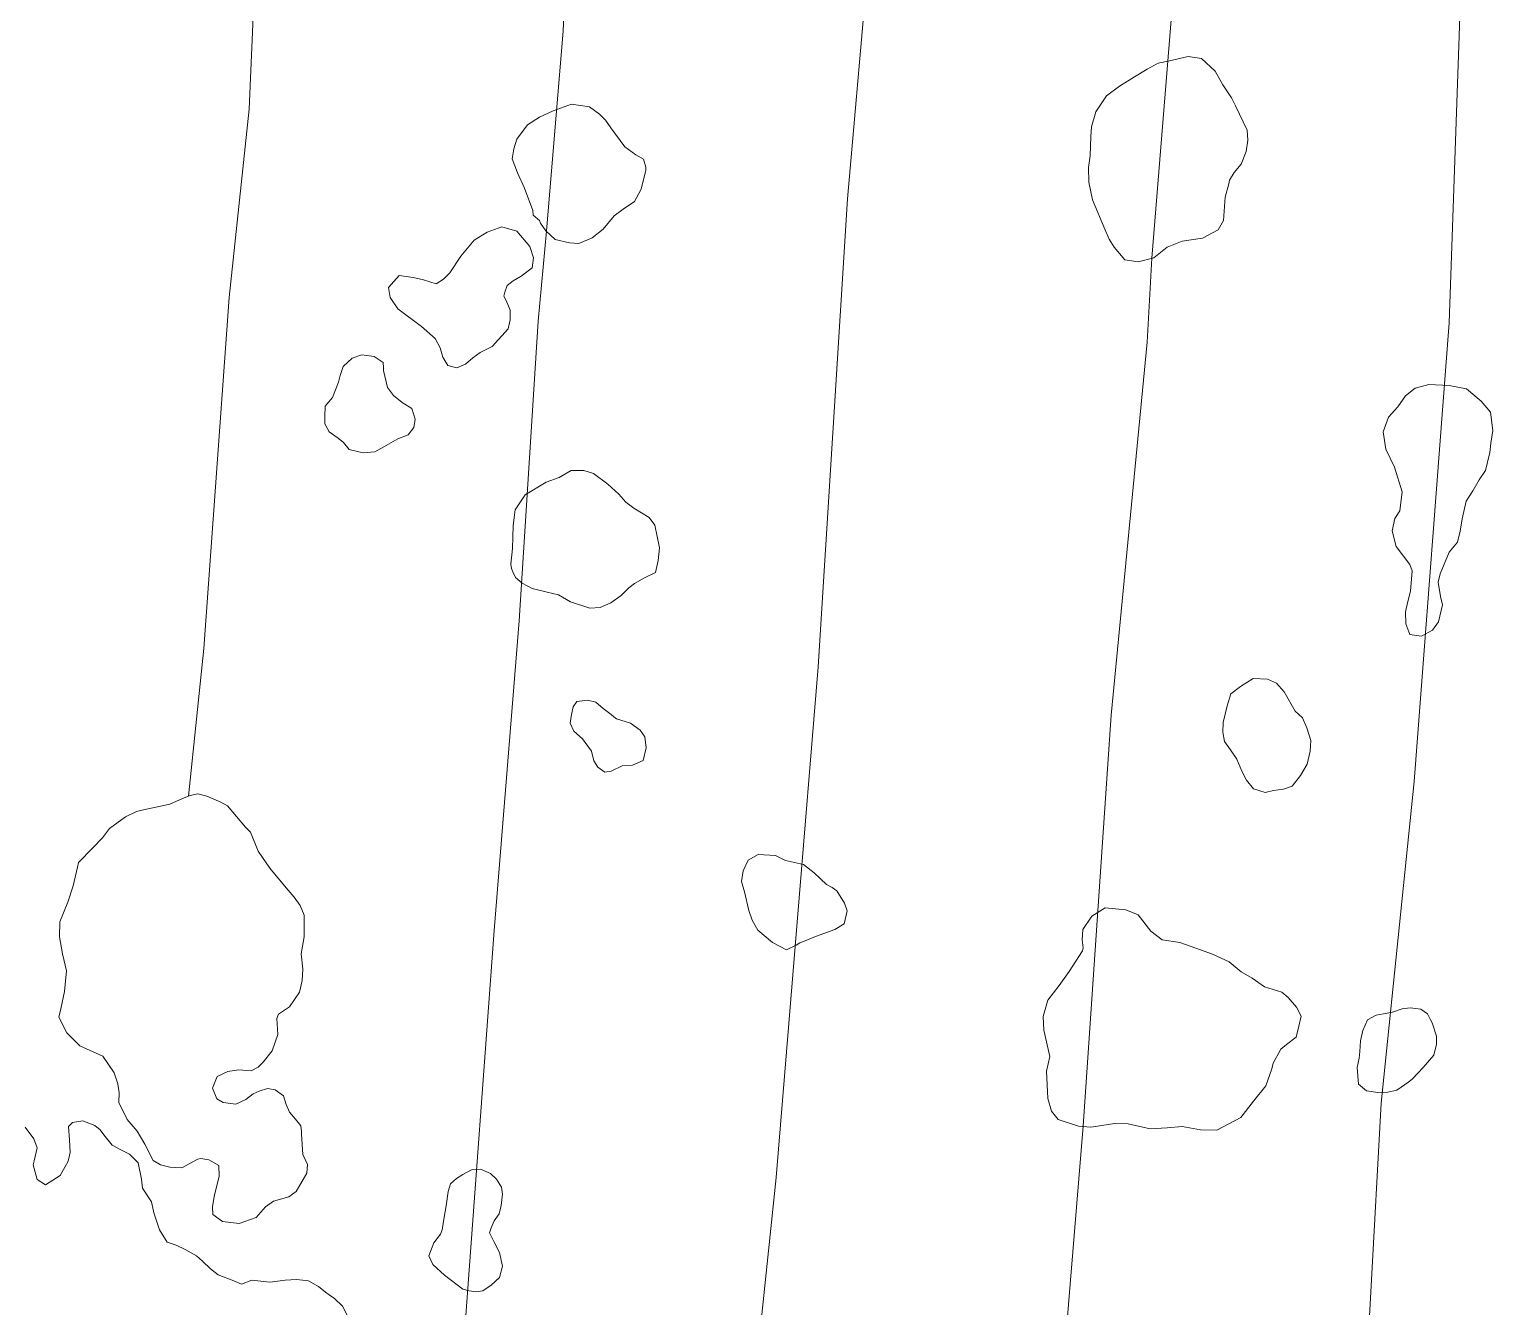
# Model space of a CAD drawing. Header units: metres. Extents: x 4652992 to 4879070, y 2074171 to 2309877.
# Drawn here: x 4654272.5 to 4654377.4, y 2307097.9 to 2307188.4 of the extents above; entities that cross this region are included whole.
import ezdxf

# ---------------------------------------------------------------- set-up
doc = ezdxf.new("R2010")
doc.units = ezdxf.units.M
doc.header["$MEASUREMENT"] = 0
doc.layers.add('Level 37', color=3, linetype='Continuous', lineweight=0)
doc.layers.add('Level 40', color=1, linetype='Continuous', lineweight=0)

msp = doc.modelspace()

# ---------------------------------------------------------------- linework, layer by layer
at = {"layer": 'Level 37'}
for points in [[(4654283.796281, 2307134.045164, 1396.5831), (4654284.887911, 2307144.498873, 1396.3514), (4654286.692007, 2307169.386491, 1393.6514), (4654288.111707, 2307182.751252, 1391.9514), (4654289.56424, 2307216.690871, 1386.5469), (4654289.969096, 2307221.053372, 1386.355632), (4654303.999585, 2307219.403269, 1386.355632), (4654312.594536, 2307218.029648, 1385.49615), (4654334.280678, 2307214.56383, 1383.327569)], [(4654303.719689, 2307088.434393, 1398.7514), (4654303.435128, 2307096.570655, 1398.1514), (4654305.479654, 2307124.503549, 1396.3514), (4654307.250187, 2307146.464596, 1394.0514), (4654308.590991, 2307167.713123, 1391.9514), (4654309.184012, 2307174.089835, 1391.2169), (4654310.376135, 2307188.296316, 1388.907), (4654310.818411, 2307197.543111, 1387.5622), (4654312.594536, 2307218.029648, 1385.4961)], [(4654322.42746, 2307076.952708, 1398.3514), (4654323.586315, 2307088.909995, 1397.6514), (4654325.49313, 2307106.994107, 1395.6514), (4654328.456517, 2307143.202541, 1392.0514), (4654330.55184, 2307176.386409, 1388.5514), (4654331.845478, 2307191.215804, 1386.7759), (4654332.967368, 2307202.536219, 1384.672431), (4654334.280678, 2307214.56383, 1383.327569), (4654346.139382, 2307211.676478, 1381.310277), (4654355.874681, 2307209.771913, 1380.268479), (4654364.990381, 2307207.988563, 1379.292985), (4654374.422294, 2307206.111065, 1379.292985), (4654396.343178, 2307201.747535, 1379.292985), (4654397.418805, 2307201.533423, 1379.292985), (4654419.424276, 2307197.90081, 1380.446874)], [(4654355.304764, 2307040.377588, 1400.5229), (4654352.297638, 2307040.981907, 1400.2514), (4654343.70365, 2307057.893418, 1399.8514), (4654345.035219, 2307083.631464, 1396.2514), (4654347.26346, 2307110.629403, 1392.6514), (4654349.245594, 2307139.774907, 1389.5514), (4654351.795036, 2307166.220402, 1386.4514), (4654352.142018, 2307172.171264, 1385.7809), (4654353.642644, 2307190.846104, 1383.327569), (4654355.874681, 2307209.771913, 1380.268479)], [(4654358.025574, 2307040.691088, 1399.3514), (4654362.870182, 2307039.833151, 1399.3514), (4654365.020563, 2307058.352, 1397.8514), (4654366.923967, 2307085.502758, 1393.6514), (4654368.404238, 2307112.27047, 1388.4514), (4654370.749862, 2307135.080618, 1385.2514), (4654373.215525, 2307167.608346, 1383.2514), (4654374.176669, 2307194.742226, 1380.2514), (4654374.422294, 2307206.111065, 1379.292985)]]:
    msp.add_polyline3d(points, dxfattribs=at)
at = {"layer": 'Level 40', "color": 3, "flags": 128}
for points, elevation in [([(4654306.324828, 2307169.177801), (4654306.612032, 2307168.486528), (4654306.620296, 2307167.805757), (4654306.46878, 2307167.163413), (4654305.329014, 2307165.910217), (4654304.497798, 2307165.487853), (4654303.958134, 2307165.108547), (4654303.459117, 2307164.662929), (4654302.8382, 2307164.416276), (4654302.19911, 2307164.569861), (4654301.833356, 2307165.166743), (4654301.652606, 2307165.832293), (4654301.299449, 2307166.482742), (4654300.319751, 2307167.340352), (4654298.644767, 2307168.591349), (4654298.103696, 2307169.400173), (4654297.98874, 2307170.106611), (4654298.748499, 2307170.942256), (4654299.732557, 2307170.818873), (4654300.478301, 2307170.639628), (4654301.371217, 2307170.368438), (4654301.898312, 2307170.694314), (4654302.344125, 2307171.15288), (4654303.126472, 2307172.32263), (4654304.068677, 2307173.454037), (4654304.991217, 2307174.024417), (4654306.035712, 2307174.39575), (4654307.088484, 2307174.086087), (4654308.017678, 2307173.013985), (4654308.279619, 2307172.215483), (4654308.168692, 2307171.506642), (4654307.405963, 2307170.89793), (4654306.825554, 2307170.584854), (4654306.404947, 2307170.233375), (4654306.238041, 2307169.764355), (4654306.174908, 2307169.49668), (4654306.324828, 2307169.177801)], 1398.1), ([(4654297.914218, 2307163.006496), (4654298.347329, 2307162.448543), (4654298.966042, 2307161.95947), (4654299.650828, 2307161.511262), (4654299.87297, 2307160.777118), (4654299.787174, 2307160.173719), (4654299.380799, 2307159.647369), (4654298.638389, 2307159.37195), (4654297.659778, 2307158.81295), (4654297.011605, 2307158.458186), (4654296.200329, 2307158.369501), (4654295.185155, 2307158.613409), (4654294.792822, 2307159.104726), (4654294.415964, 2307159.422164), (4654293.784583, 2307159.857484), (4654293.470948, 2307160.443369), (4654293.477911, 2307160.952239), (4654293.482032, 2307161.688724), (4654294.020518, 2307162.296838), (4654294.446475, 2307163.385895), (4654294.560329, 2307163.869163), (4654294.765578, 2307164.500698), (4654295.411006, 2307165.08322), (4654296.087414, 2307165.317864), (4654296.967757, 2307165.219792), (4654297.59919, 2307164.784346), (4654297.630135, 2307164.436467), (4654297.632952, 2307164.208832), (4654297.914218, 2307163.006496)], 1395.6), ([(4654362.302532, 2307140.05061), (4654362.814787, 2307139.579131), (4654363.133144, 2307138.875517), (4654363.404501, 2307137.974185), (4654363.363441, 2307137.217616), (4654363.144173, 2307136.294873), (4654362.678134, 2307135.50112), (4654362.080895, 2307134.738919), (4654361.477725, 2307134.535479), (4654360.758999, 2307134.429461), (4654360.171496, 2307134.291926), (4654359.334217, 2307134.562697), (4654358.853293, 2307135.165858), (4654358.519233, 2307135.803425), (4654358.166505, 2307136.654505), (4654357.701187, 2307137.323646), (4654357.285817, 2307137.911135), (4654357.164213, 2307138.567426), (4654357.189497, 2307139.258132), (4654357.330371, 2307139.851414), (4654357.47125, 2307140.444715), (4654357.740372, 2307141.285974), (4654358.42191, 2307141.819124), (4654359.315997, 2307142.370922), (4654360.347334, 2307142.332222), (4654360.972249, 2307142.042705), (4654361.518849, 2307141.423556), (4654362.302532, 2307140.05061)], 1388.8), ([(4654315.158117, 2307139.211243), (4654315.829248, 2307138.710235), (4654316.167506, 2307138.232543), (4654316.269668, 2307137.471756), (4654316.054351, 2307136.560718), (4654315.300022, 2307136.232195), (4654314.555659, 2307136.184432), (4654313.788689, 2307135.802329), (4654313.323807, 2307135.744082), (4654312.840826, 2307136.086575), (4654312.555907, 2307136.551397), (4654312.374986, 2307137.21778), (4654311.739085, 2307138.106716), (4654311.133934, 2307138.648487), (4654310.874291, 2307139.220568), (4654310.960171, 2307139.822961), (4654311.086764, 2307140.358956), (4654311.348152, 2307140.74931), (4654312.105266, 2307140.850686), (4654312.692333, 2307140.70969), (4654313.20342, 2307140.247093), (4654313.780524, 2307139.825289), (4654313.968668, 2307139.666824), (4654314.156811, 2307139.50836), (4654315.158117, 2307139.211243)], 1396)]:
    msp.add_lwpolyline(points, dxfattribs=dict(at, elevation=elevation))
at = {"layer": 'Level 40', "color": 3}
for points in [[(4654357.322416, 2307176.510769, 1388), (4654357.209003, 2307174.86071, 1388), (4654356.839229, 2307174.180897, 1388), (4654355.730533, 2307173.608905, 1388), (4654354.290082, 2307173.39622, 1388), (4654353.212799, 2307172.956466, 1388), (4654352.270094, 2307172.204874, 1388), (4654351.158462, 2307171.913163, 1388), (4654350.22229, 2307172.068375, 1388), (4654349.458471, 2307172.950759, 1388), (4654349.107887, 2307173.524186, 1388), (4654348.788629, 2307174.229855, 1388), (4654347.931241, 2307176.318397, 1389), (4654347.671866, 2307177.567323, 1389), (4654347.643882, 2307178.621076, 1389), (4654347.765985, 2307179.429375, 1389), (4654347.816248, 2307180.813473, 1389), (4654347.841381, 2307181.50556, 1389), (4654348.157463, 2307182.546607, 1389), (4654348.914625, 2307183.691101, 1389), (4654349.84065, 2307184.3761, 1389), (4654350.898079, 2307185.029527, 1389), (4654351.792856, 2307185.582443, 1389), (4654352.590652, 2307186.019042, 1389), (4654353.391507, 2307186.17558, 1389), (4654354.714828, 2307186.485792, 1389), (4654355.650099, 2307186.33066, 1389), (4654356.628739, 2307185.4365, 1388.4), (4654357.163673, 2307184.469196, 1388.4), (4654357.779991, 2307183.552243, 1388.4), (4654358.064618, 2307182.994621, 1388.4), (4654358.902766, 2307181.255753, 1388.4), (4654358.943135, 2307180.547322, 1388.4), (4654358.820691, 2307179.738339, 1388.4), (4654358.469721, 2307178.84462, 1388.4), (4654357.984314, 2307178.262724, 1388.4), (4654357.646045, 2307177.715325, 1388.4), (4654357.583334, 2307177.450968, 1388.4), (4654357.322416, 2307176.510769, 1388)], [(4654308.251051, 2307175.224206, 1393.5), (4654308.220112, 2307175.573259, 1393.5), (4654307.626637, 2307177.139397, 1393.5), (4654307.145854, 2307178.223005, 1393.5), (4654306.759547, 2307179.227008, 1393.5), (4654306.871164, 2307179.940499, 1393.5), (4654307.090001, 2307180.62824, 1393.5), (4654307.839409, 2307181.644074, 1393.5), (4654308.701592, 2307182.177197, 1393.5), (4654309.658305, 2307182.630653, 1393.5), (4654310.971861, 2307183.109987, 1392.5), (4654312.231999, 2307182.921059, 1392.5), (4654312.960787, 2307182.403611, 1392.5), (4654313.367482, 2307181.963619, 1392.5), (4654313.748693, 2307181.415699, 1392.5), (4654314.756247, 2307180.084071, 1391.5), (4654315.526904, 2307179.499061, 1391.5), (4654316.079839, 2307179.194814, 1391.5), (4654316.233751, 2307178.643904, 1391.5), (4654316.236468, 2307178.414853, 1391.5), (4654315.917558, 2307177.064103, 1391.5), (4654315.432005, 2307176.210248, 1391.5), (4654314.621305, 2307175.662961, 1391.5), (4654313.997354, 2307175.184978, 1391.5), (4654313.204918, 2307174.233741, 1391.5), (4654312.435281, 2307173.619575, 1391.5), (4654311.488961, 2307173.21915, 1391.5), (4654310.818599, 2307173.26613, 1391.5), (4654309.797552, 2307173.511569, 1391.5), (4654309.147153, 2307174.124575, 1391.5), (4654308.765441, 2307174.673006, 1391.5), (4654308.696192, 2307174.860908, 1391.5), (4654308.251051, 2307175.224206, 1393.5)], [(4654374.138862, 2307153.709093, 1385.4), (4654373.999932, 2307152.831811, 1385.4), (4654373.810835, 2307152.036675, 1385.4), (4654373.226168, 2307151.336638, 1385.4), (4654372.584321, 2307149.809897, 1385.4), (4654372.442531, 2307149.213637, 1385.4), (4654372.617527, 2307148.191108, 1385.4), (4654372.755191, 2307147.597779, 1385.4), (4654372.471628, 2307146.405418, 1385.4), (4654372.050418, 2307145.806386, 1385.4), (4654371.249452, 2307145.368646, 1385.4), (4654370.442655, 2307145.492481, 1385.4), (4654370.138694, 2307146.265743, 1385.4), (4654370.129913, 2307147.108159, 1385.4), (4654370.303157, 2307147.836843, 1385.4), (4654370.476409, 2307148.565555, 1385.4), (4654370.609394, 2307150.004341, 1385.4), (4654370.440184, 2307150.465237, 1385.4), (4654369.460662, 2307151.737092, 1386), (4654369.169675, 2307152.856886, 1386), (4654369.374267, 2307153.717645, 1386), (4654369.713566, 2307154.266074, 1386), (4654369.896583, 2307155.622105, 1386), (4654369.336161, 2307157.366957, 1386), (4654368.731405, 2307158.632509, 1386), (4654368.537715, 2307159.869346, 1386), (4654368.921344, 2307160.897462, 1386), (4654369.587256, 2307161.647703, 1386), (4654370.121398, 2307162.429656, 1386), (4654370.806027, 2307162.965375, 1386), (4654371.772934, 2307163.223154, 1386), (4654373.219798, 2307163.155456, 1386), (4654374.454918, 2307162.925187, 1385.5), (4654375.499977, 2307162.043258, 1385.5), (4654376.149365, 2307161.256477, 1385.5), (4654376.327174, 2307159.952459, 1385.5), (4654376.188188, 2307159.075001, 1385.5), (4654376.096495, 2307158.396404, 1385.5), (4654375.797021, 2307157.137247, 1385.5), (4654375.359934, 2307156.471688, 1385.5), (4654374.891345, 2307155.673622, 1385.5), (4654374.438533, 2307154.941852, 1385.5), (4654374.138862, 2307153.709093, 1385.4)], [(4654306.781022, 2307151.598083, 1395.5), (4654306.798073, 2307152.387962, 1395.5), (4654306.827791, 2307153.231548, 1395.5), (4654306.97427, 2307154.330717, 1395.5), (4654307.68038, 2307155.408943, 1395.5), (4654309.162967, 2307156.295818, 1394.6), (4654310.092239, 2307156.640494, 1394.6), (4654310.939917, 2307157.118381, 1394.6), (4654311.846577, 2307157.127722, 1394.6), (4654312.529299, 2307156.906881, 1394.6), (4654313.538412, 2307156.153246, 1394.6), (4654314.333522, 2307155.451051, 1394.6), (4654314.820361, 2307154.879735, 1394.6), (4654315.398757, 2307154.456807, 1394.6), (4654316.486621, 2307153.7979, 1394.6), (4654316.866432, 2307153.252337, 1394.6), (4654317.21894, 2307151.634436, 1394.6), (4654317.122771, 2307150.749033, 1394.6), (4654316.919645, 2307149.889368, 1394.6), (4654316.150926, 2307149.506272, 1394.6), (4654315.435704, 2307149.110336, 1394.6), (4654315.025974, 2307148.811346, 1394.6), (4654314.499314, 2307148.256589, 1394.6), (4654313.758753, 2307147.753236, 1394.6), (4654313.002798, 2307147.423904, 1394.6), (4654312.256815, 2307147.376024, 1394.6), (4654310.891708, 2307147.817478, 1394.6), (4654310.045956, 2307148.304489, 1394.6), (4654309.243727, 2307148.497196, 1394.6), (4654308.174076, 2307148.754143, 1394.6), (4654307.476035, 2307149.14891, 1394.6), (4654307.004598, 2307149.54602, 1394.6), (4654306.813258, 2307149.932626, 1394.6), (4654306.703524, 2307150.186085, 1394.6), (4654306.659955, 2307150.480429, 1394.6), (4654306.781022, 2307151.598083, 1395.5)], [(4654291.918975, 2307108.63268, 1400.2), (4654292.234495, 2307107.92893, 1400.2), (4654292.185441, 2307107.312672, 1400.2), (4654291.441022, 2307105.993743, 1400.2), (4654290.923076, 2307105.634952, 1400.2), (4654289.836754, 2307105.315915, 1400.2), (4654289.262484, 2307104.922353, 1400.2), (4654288.601994, 2307104.163083, 1400.2), (4654287.392267, 2307103.728794, 1400.2), (4654286.22074, 2307103.864927, 1400.2), (4654285.521502, 2307104.370752, 1400.2), (4654285.503321, 2307104.906413, 1400.2), (4654285.630158, 2307105.648813, 1400.2), (4654285.791795, 2307106.33459, 1400.2), (4654285.964215, 2307107.066115, 1400.2), (4654285.954349, 2307107.841402, 1400.2), (4654285.23348, 2307108.255889, 1400.2), (4654284.675816, 2307108.341368, 1400.2), (4654284.471969, 2307108.293654, 1400.2), (4654283.336171, 2307107.676061, 1401.7), (4654282.485245, 2307107.735571, 1401.7), (4654281.803012, 2307107.899241, 1401.7), (4654281.300216, 2307108.212704, 1401.7), (4654280.707233, 2307109.36742, 1401.7), (4654280.151443, 2307110.272195, 1401.7), (4654279.437668, 2307111.118477, 1401.7), (4654278.855325, 2307112.319019, 1401.7), (4654278.869319, 2307112.990764, 1401.7), (4654278.781585, 2307113.638717, 1401.7), (4654278.533377, 2307114.42165, 1401.7), (4654277.732139, 2307115.603148, 1403.4), (4654276.093829, 2307116.322317, 1404.5), (4654275.166618, 2307117.265553, 1404.5), (4654274.610149, 2307118.360127, 1404.5), (4654274.749284, 2307118.951444, 1404.5), (4654274.992944, 2307120.190503, 1404.5), (4654275.143449, 2307121.644254, 1404.5), (4654274.856385, 2307122.866679, 1404.5), (4654274.659967, 2307124.067426, 1404.5), (4654274.668798, 2307125.122843, 1404.5), (4654275.238037, 2307126.524557, 1404.5), (4654275.607069, 2307127.685973, 1404.5), (4654275.917569, 2307129.005762, 1404.5), (4654275.99252, 2307129.324347, 1404.5), (4654277.007072, 2307130.379079, 1404.5), (4654277.698586, 2307131.078639, 1404.5), (4654278.187339, 2307131.730728, 1404.5), (4654279.340537, 2307132.559973, 1404.5), (4654280.10388, 2307132.953828, 1404.5), (4654280.610869, 2307133.07258, 1404.5), (4654282.470862, 2307133.473606, 1405.5), (4654283.379765, 2307133.879796, 1405.5), (4654283.907496, 2307134.089319, 1405.5), (4654284.459105, 2307134.197046, 1405.5), (4654285.093031, 2307134.044845, 1405.5), (4654286.091643, 2307133.612956, 1405.5), (4654286.560926, 2307133.342694, 1404.2), (4654287.853191, 2307131.846542, 1403.2), (4654288.197497, 2307131.47482, 1403.2), (4654288.746432, 2307130.138667, 1403.2), (4654289.565368, 2307128.930465, 1403.2), (4654290.726056, 2307127.543957, 1403.2), (4654291.289034, 2307126.878986, 1403.2), (4654291.726507, 2307126.292325, 1403.2), (4654291.995504, 2307125.601635, 1403.2), (4654292.014925, 2307124.05585, 1403.2), (4654291.780974, 2307122.859937, 1403.2), (4654291.907842, 2307121.77011, 1403.2), (4654291.861407, 2307120.962689, 1403.2), (4654291.668024, 2307120.142424, 1403.2), (4654290.968228, 2307119.106978, 1402.2), (4654290.192493, 2307118.568776, 1401.2), (4654290.071578, 2307118.259886, 1401.2), (4654290.142526, 2307117.132634, 1401.2), (4654289.725957, 2307115.977641, 1401.2), (4654289.100905, 2307115.162335, 1401.2), (4654288.730877, 2307114.816759, 1401.2), (4654288.235066, 2307114.549635, 1401.2), (4654287.337897, 2307114.620132, 1401.2), (4654286.59051, 2307114.509903, 1401.2), (4654285.834828, 2307114.160364, 1401.2), (4654285.493767, 2307113.325281, 1401.2), (4654285.798265, 2307112.576622, 1401.2), (4654286.266666, 2307112.319467, 1401.2), (4654287.160692, 2307112.20212, 1400.4), (4654287.86082, 2307112.517209, 1400.4), (4654288.389472, 2307112.921761, 1400.4), (4654288.818675, 2307113.108634, 1400.4), (4654289.395361, 2307113.308432, 1400.4), (4654289.952937, 2307113.222952, 1400.4), (4654290.526177, 2307112.795541, 1400.4), (4654290.715762, 2307112.170342, 1400.4), (4654290.972467, 2307111.625671, 1400.4), (4654291.387416, 2307111.139656, 1400.4), (4654291.756792, 2307110.664587, 1400.4), (4654291.807225, 2307110.266053, 1400.4), (4654291.809661, 2307110.072256, 1400.4), (4654291.918975, 2307108.63268, 1400.2)], [(4654326.216412, 2307123.141111, 1397.5), (4654325.21501, 2307123.663925, 1397.5), (4654324.182995, 2307124.532995, 1397.5), (4654323.789762, 2307125.248733, 1397.5), (4654323.556224, 2307125.926153, 1397.5), (4654323.248839, 2307127.242722, 1397.5), (4654323.027926, 2307127.973673, 1397.5), (4654323.151744, 2307128.73487, 1397.5), (4654323.501183, 2307129.498423, 1397.5), (4654324.213332, 2307129.892416, 1397.5), (4654325.435257, 2307129.825009, 1397.5), (4654326.151394, 2307129.482675, 1396.2), (4654327.41509, 2307129.190811, 1395.1), (4654328.180803, 2307128.610197, 1395.1), (4654329.055933, 2307127.776617, 1395.1), (4654329.45781, 2307127.566771, 1395.1), (4654329.793577, 2307127.316125, 1395.1), (4654330.322803, 2307126.452293, 1395.1), (4654330.528959, 2307125.892747, 1395.1), (4654330.3131, 2307124.981188, 1395.1), (4654329.652089, 2307124.573213, 1395.1), (4654328.790171, 2307124.27015, 1395.1), (4654328.047769, 2307123.995067, 1395.1), (4654327.544378, 2307123.775936, 1395.1), (4654327.173185, 2307123.638397, 1395.1), (4654326.908802, 2307123.475218, 1395.1), (4654326.216412, 2307123.141111, 1397.5)], [(4654360.735993, 2307115.097141, 1399.7), (4654360.643465, 2307114.707837, 1399.7), (4654360.221225, 2307113.506122, 1399.7), (4654359.346658, 2307112.413077, 1399.7), (4654358.456726, 2307111.255225, 1399.7), (4654356.742211, 2307110.363958, 1399.7), (4654355.582022, 2307110.368179, 1399.7), (4654354.274194, 2307110.61354, 1399.7), (4654353.227833, 2307110.521869, 1399.7), (4654352.008637, 2307110.436662, 1400.9), (4654350.460197, 2307110.808341, 1400.9), (4654349.5108, 2307110.83086, 1400.9), (4654347.808593, 2307110.554892, 1400.9), (4654346.93909, 2307110.626689, 1400.9), (4654345.485843, 2307111.112418, 1400.9), (4654345.012715, 2307111.705177, 1400.9), (4654344.745457, 2307112.590836, 1400.9), (4654344.659543, 2307114.528454, 1400.9), (4654344.90544, 2307115.56494, 1400.9), (4654344.466121, 2307117.450757, 1400.9), (4654344.423152, 2307118.419797, 1400.9), (4654344.764345, 2307119.570601, 1400.9), (4654345.557331, 2307120.613009, 1400.9), (4654346.270448, 2307121.606168, 1400.9), (4654347.218726, 2307123.079751, 1400), (4654347.264911, 2307123.274413, 1400), (4654347.194208, 2307123.840072, 1400), (4654347.234312, 2307124.584908, 1400), (4654347.868396, 2307125.530104, 1400), (4654348.82867, 2307126.122641, 1400), (4654350.296612, 2307125.975921, 1400), (4654351.170538, 2307125.628869, 1400), (4654352.053462, 2307124.456553, 1400), (4654352.865713, 2307123.84997, 1400), (4654354.10724, 2307123.67067, 1398.2), (4654355.242289, 2307123.260609, 1398.2), (4654356.442085, 2307122.835004, 1398.2), (4654357.610952, 2307122.279327, 1398.2), (4654358.47435, 2307121.590762, 1398.2), (4654359.254536, 2307121.128435, 1398.2), (4654360.133329, 2307120.504947, 1398.2), (4654361.348431, 2307120.144441, 1398.2), (4654361.804727, 2307119.759904, 1398.2), (4654362.393475, 2307119.068605, 1398.2), (4654362.723153, 2307118.43953, 1398.2), (4654362.553123, 2307117.724246, 1398.2), (4654362.367642, 2307116.943967, 1398.2), (4654361.695012, 2307116.418142, 1398.2), (4654361.278491, 2307116.105764, 1398.2), (4654360.735993, 2307115.097141, 1399.7)], [(4654372.317756, 2307117.008153, 1388.6), (4654372.323549, 2307116.449801, 1388.6), (4654372.13547, 2307115.659546, 1388.6), (4654371.375682, 2307114.797743, 1388.6), (4654370.631599, 2307114.001826, 1388.6), (4654370.372161, 2307113.785675, 1388.6), (4654369.51778, 2307113.178178, 1389.5), (4654368.865621, 2307113.056649, 1389.5), (4654368.163605, 2307113.016612, 1389.5), (4654367.361862, 2307113.139558, 1389.5), (4654366.784995, 2307113.625656, 1389.5), (4654366.685726, 2307114.796335, 1389), (4654366.842275, 2307115.454502, 1389), (4654366.886306, 2307115.930971, 1389), (4654366.927403, 2307116.686478, 1389), (4654367.099621, 2307117.410535, 1389), (4654367.418624, 2307118.168966, 1389), (4654368.052717, 2307118.503834, 1389), (4654368.558621, 2307118.591131, 1389), (4654369.21131, 2307118.712776, 1389), (4654369.895326, 2307118.966081, 1389), (4654370.466801, 2307119.037639, 1389), (4654371.203631, 2307118.930312, 1389), (4654371.681116, 2307118.606894, 1389), (4654371.865028, 2307118.214789, 1389), (4654372.014707, 2307117.970086, 1389), (4654372.317756, 2307117.008153, 1388.6)], [(4654272.2105, 2307110.5762, 1401.9), (4654272.8197, 2307109.7363, 1401.9), (4654273.0727, 2307109.0974, 1401.9), (4654272.8538, 2307108.1672, 1401.9), (4654272.7894, 2307107.8936, 1401.9), (4654273.0614, 2307106.8456, 1401.9), (4654273.6644, 2307106.4698, 1401.9), (4654274.6886, 2307107.149, 1401.9), (4654275.2734, 2307108.1648, 1401.9), (4654275.4151, 2307108.7668, 1401.9), (4654275.364, 2307109.6703, 1401.1), (4654275.2849, 2307110.6207, 1400.2), (4654275.5811, 2307110.8974, 1400.2), (4654276.3017, 2307111.0142, 1400.2), (4654277.1507, 2307110.6947, 1400.2), (4654277.5364, 2307110.3703, 1400.2), (4654277.7998, 2307110.0174, 1400.2), (4654278.3814, 2307109.2984, 1400.2), (4654278.944, 2307108.9896, 1400.2), (4654279.6159, 2307108.6545, 1400.2), (4654280.2232, 2307108.0453, 1400.2), (4654280.4698, 2307106.8852, 1400.2), (4654280.5463, 2307106.2295, 1400.2), (4654281.1832, 2307105.2821, 1401.8), (4654281.3429, 2307104.4923, 1401.8), (4654281.7525, 2307103.2957, 1401.8), (4654282.2939, 2307102.4144, 1401.8), (4654282.9355, 2307102.2027, 1401.8), (4654283.5513, 2307101.8816, 1401.8), (4654284.3723, 2307101.4534, 1401.8), (4654284.7987, 2307101.0622, 1401.8), (4654285.3629, 2307100.5223, 1401.8), (4654285.8983, 2307100.1049, 1401.8), (4654287.0048, 2307099.6661, 1401.8), (4654287.5595, 2307099.4417, 1400.6), (4654288.2816, 2307099.7065, 1399.7), (4654289.5782, 2307099.5693, 1399.7), (4654290.6532, 2307099.7172, 1399.7), (4654291.4705, 2307099.753, 1399.7), (4654292.3167, 2307099.666, 1399.7), (4654293.0305, 2307099.2629, 1399.7), (4654293.5127, 2307098.8575, 1399.7), (4654293.7777, 2307098.675, 1400.1784), (4654294.1588, 2307098.4127, 1399.7), (4654294.7244, 2307097.8713, 1399.7), (4654295.1159, 2307097.082, 1399.7)], [(4654305.460379, 2307102.45779, 1399.7), (4654305.85617, 2307101.686196, 1399.7), (4654306.061143, 2307100.718763, 1399.7), (4654305.866625, 2307099.895537, 1399.7), (4654305.25947, 2307099.364629, 1399.7), (4654304.684746, 2307098.97093, 1399.7), (4654304.185661, 2307098.897356, 1399.7), (4654303.718988, 2307098.960976, 1399.7), (4654303.263115, 2307099.070329, 1399.7), (4654301.955523, 2307100.06053, 1399.7), (4654301.127754, 2307100.839011, 1399.7), (4654300.836245, 2307101.440547, 1399.7), (4654301.199838, 2307102.368252, 1399.7), (4654301.68101, 2307102.977801, 1399.7), (4654301.802218, 2307103.287056, 1399.7), (4654301.930209, 2307104.187512, 1398.8), (4654302.068433, 2307104.977078, 1398.8), (4654302.215095, 2307106.006649, 1398.8), (4654302.390551, 2307106.545356, 1398.8), (4654302.818292, 2307106.926746, 1398.8), (4654303.270059, 2307107.205574, 1398.8), (4654303.880429, 2307107.543162, 1398.8), (4654304.517196, 2307107.583997, 1398.8), (4654305.215174, 2307107.271316, 1398.8), (4654305.652418, 2307106.875988, 1398.8), (4654306.000716, 2307106.3084, 1398.8), (4654306.075102, 2307105.806545, 1398.8), (4654305.982439, 2307105.005993, 1398.8), (4654305.841766, 2307104.41058, 1398.8), (4654305.483679, 2307103.915741, 1398.8), (4654305.273363, 2307103.43386, 1398.8), (4654305.141158, 2307103.078432, 1398.8), (4654305.460379, 2307102.45779, 1399.7)]]:
    msp.add_polyline3d(points, dxfattribs=at)

doc.saveas('drawing.dxf')
